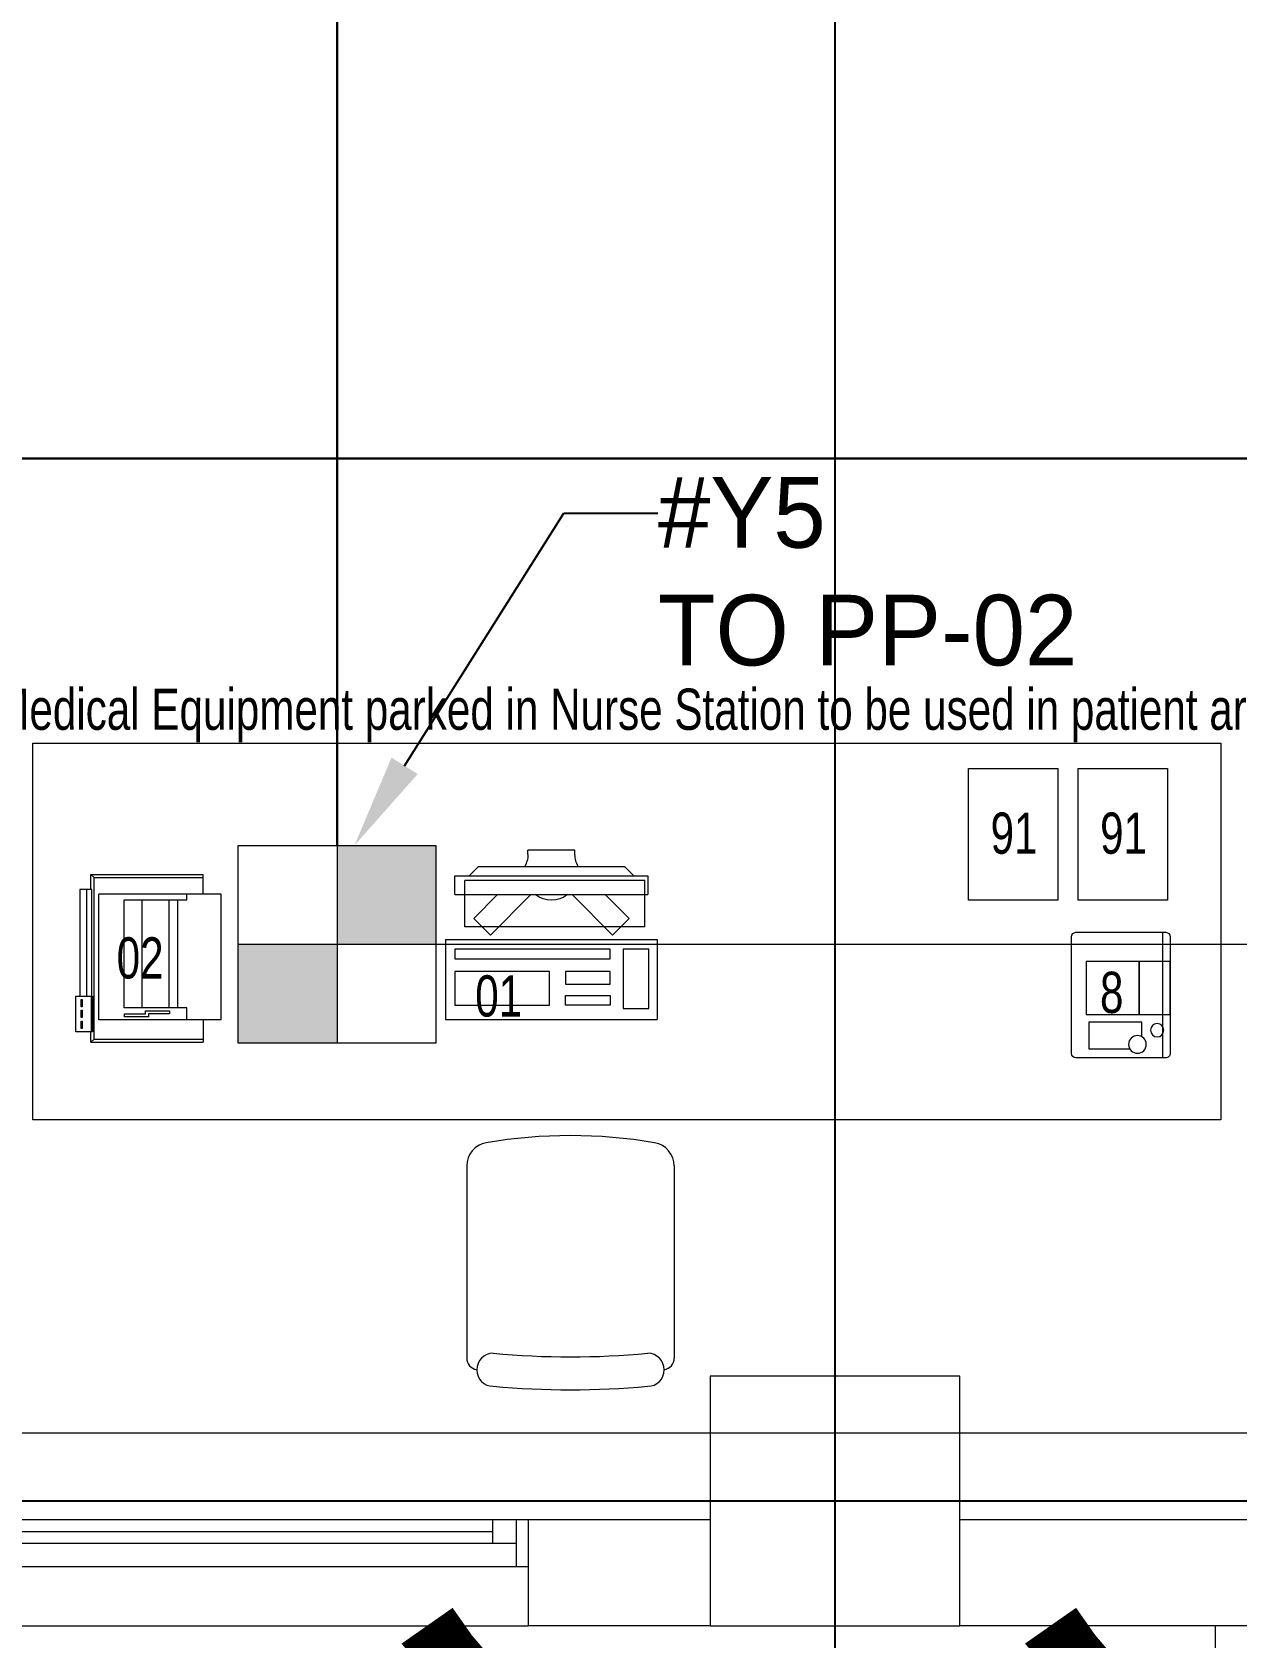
# Model space of a CAD drawing. Header units: metres. Extents: x 75097 to 220695, y -1557923 to -1361206.
# Drawn here: x 149857 to 152417, y -1411779 to -1408367 of the extents above; entities that cross this region are included whole.
import ezdxf
from ezdxf import colors
from ezdxf.entities.mleader import LeaderData, LeaderLine
from ezdxf.math import Vec2, Vec3

# ---------------------------------------------------------------- set-up
doc = ezdxf.new("R2010")
doc.units = ezdxf.units.M
doc.layers.get('0').update_dxf_attribs({"lineweight": 0})
for name, color, linetype, lineweight in [('A-100 - Copy$0$Aluminum', 8, 'Continuous', 0), ('A-100 - Copy$0$Medical Equipment and Furniture', 8, 'Continuous', 0), ('A-100 - Copy$0$Medical Equipment and Furniture1', 8, 'Continuous', 5), ('A-100 - Copy$0$Proj', 8, 'Continuous', 0), ('A-100 - Copy$0$Structure', 8, 'Continuous', 9), ('A-100 - Copy$0$Walls', 8, 'Continuous', 0), ('E-LG', 245, 'Continuous', 30)]:
    doc.layers.add(name, color=color, linetype=linetype, lineweight=lineweight)
doc.layers.add('A-100 - Copy$0$axes', color=8, linetype='Continuous')
doc.layers.add('E-POWR', color=7, linetype='Continuous', lineweight=9, true_color=0x4e7e3e)
doc.layers.add('REV 01', color=7, linetype='Continuous', lineweight=0, true_color=0xe41b4d)
doc.styles.add('A-100 - Copy$0$X3G_ENTITY_257CFD', font='swisscl.ttf', dxfattribs={"height": 200})
doc.styles.get("Standard").update_dxf_attribs({"font": 'GOTHIC.TTF'})

# ---------------------------------------------------------------- blocks, each defined once
blk = doc.blocks.new('FLOOR BOX')
at = {"layer": 'E-POWR'}
h = blk.add_hatch(color=256, dxfattribs=at)
h.dxf.hatch_style = 1
h.paths.add_polyline_path([(0, 300), (0, 0), (300, 0), (300, 300)])
h.paths.add_polyline_path([(0, -300), (0, 0), (-300, 0), (-300, -300)])
blk.add_lwpolyline([(-300, 300), (300, 300), (300, -300), (-300, -300)], close=True, dxfattribs=at)
for points in [[(0, 300), (0, -300)], [(-300, 0), (300, 0)]]:
    blk.add_lwpolyline(points, dxfattribs=at)
blk = doc.blocks.new('GI-041_dwg__U120-3902841-GI-041')
at = {"layer": 'E-POWR', "flags": 128}
blk.add_lwpolyline([(0.2354, 0.1613), (0.2354, 0.0786), (0.1145, 0.0786)], dxfattribs=at)
blk.add_lwpolyline([(-0.1145, 0), (0.1145, 0), (0.1145, 0.1572), (-0.1145, 0.1572)], close=True, dxfattribs=at)
blk = doc.blocks.new('A-100 - Copy$0$GF21021-P')
for p, q in [((-0.2207, 0.4756), (-0.2207, 0.0675)), ((0.2205, 0.4756), (0.2205, 0.0675))]:
    blk.add_line(p, q)
for centre, radius, start, end in [((-0.1707, 0.4756), 0.05, 99.6329, 180), ((-0.0001, -0.5295), 1.0695, 80.3671, 99.6329), ((0.1705, 0.4756), 0.05, 0, 80.3671), ((-0.1643, 0.0425), 0.0351, 90, 270), ((0, 1.8467), 1.7767, 264.6946, 275.3053), ((0.1641, 0.0425), 0.0351, 270, 90), ((-0.1957, 0.0675), 0.025, 180, 261.4721), ((0.1955, 0.0675), 0.025, 278.5279, 0), ((0, 1.8314), 1.8314, 264.8532, 275.147)]:
    blk.add_arc(centre, radius, start, end)
blk = doc.blocks.new('A-100 - Copy$0$ME11129-P')
at = {"layer": 'A-100 - Copy$0$Medical Equipment and Furniture1'}
for p, q in [((0.2573, 0.2096), (0.0094, 0.2096)), ((0, 0.2002), (0, 0.0094)), ((0.2667, 0.0094), (0.2667, 0.2002)), ((0, 0.016), (0.2667, 0.016)), ((0.0094, 0), (0.2573, 0))]:
    blk.add_line(p, q, dxfattribs=at)
for points in [[(0.062, 0.1784), (0.1747, 0.1784), (0.1747, 0.0657), (0.062, 0.0657)], [(0.062, 0.0657), (0.1747, 0.0657), (0.1747, 0), (0.062, 0)]]:
    blk.add_lwpolyline(points, close=True, dxfattribs=at)
blk.add_lwpolyline([(0.2218, 0.0601), (0.1911, 0.0601), (0.1911, 0.1728), (0.2475, 0.1728), (0.2475, 0.0858)], dxfattribs=at)
for centre, radius in [((0.2382, 0.0694), 0.0188), ((0.208, 0.0274), 0.0141)]:
    blk.add_circle(centre, radius, dxfattribs=at)
for centre, start, end in [((0.0094, 0.2002), 90, 180), ((0.2573, 0.2002), 0, 90), ((0.0094, 0.0094), 180, 270), ((0.2573, 0.0094), 270, 0)]:
    blk.add_arc(centre, 0.00939, start, end, dxfattribs=at)
blk = doc.blocks.new('A-100 - Copy$0$ITPPLT2C-P')
for p, q in [((0, 0), (0, -0.2262)), ((0.0252, 0), (0, 0)), ((0.0139, 0), (0.0139, -0.2262)), ((0.0252, 0), (0.0139, 0)), ((0.0229, 0.0318), (0.2618, 0.0318)), ((0.0304, 0.0256), (0.0229, 0.0318)), ((0.0229, 0), (0.0229, 0.0318)), ((0.0252, -0.2262), (0.0252, 0)), ((0.0304, -0.3182), (0.0304, 0.0256)), ((0.0304, 0.0256), (0.2618, 0.0256)), ((0.2618, -0.0096), (0.2618, 0.0318)), ((0.0401, -0.2769), (0.0401, -0.0096)), ((0.3, -0.0096), (0.0401, -0.0096)), ((0.0939, -0.2515), (0.0939, -0.0222)), ((0.0939, -0.0222), (0.2274, -0.0222)), ((0.1321, -0.2515), (0.1321, -0.0222)), ((0.1894, -0.2515), (0.1894, -0.0222)), ((0.2082, -0.2515), (0.2082, -0.0222)), ((0.2274, -0.0222), (0.2274, -0.0096)), ((0.3, -0.2769), (0.3, -0.0096)), ((-0.0091, -0.2262), (0.0267, -0.2262)), ((-0.0091, -0.3023), (-0.0091, -0.2262)), ((-0.0087, -0.2262), (0.0236, -0.2262)), ((-0.0087, -0.3023), (-0.0087, -0.2262)), ((0, -0.2262), (0.0252, -0.2262)), ((0.0023, -0.2495), (0.0023, -0.2334)), ((0.0023, -0.2334), (0.0045, -0.2334)), ((0.0045, -0.2334), (0.0045, -0.2495)), ((0.0139, -0.2262), (0.0252, -0.2262)), ((0.0236, -0.2262), (0.0236, -0.3023)), ((0.0267, -0.2262), (0.0267, -0.3023)), ((0.0045, -0.2495), (0.0023, -0.2495)), ((0.0023, -0.2721), (0.0023, -0.2562)), ((0.0023, -0.2562), (0.0045, -0.2562)), ((0.0045, -0.2721), (0.0023, -0.2721)), ((0.0045, -0.2562), (0.0045, -0.2721)), ((0.2274, -0.2515), (0.0939, -0.2515)), ((0.0947, -0.2701), (0.0947, -0.2641)), ((0.0947, -0.2641), (0.1395, -0.2641)), ((0.1457, -0.2701), (0.0947, -0.2701)), ((0.1395, -0.2575), (0.19, -0.2575)), ((0.1395, -0.2641), (0.1395, -0.2575)), ((0.19, -0.2641), (0.1457, -0.2641)), ((0.1457, -0.2641), (0.1457, -0.2701)), ((0.19, -0.2575), (0.19, -0.2641)), ((0.2274, -0.2769), (0.2274, -0.2515)), ((0.0267, -0.3023), (-0.0091, -0.3023)), ((0.0236, -0.3023), (-0.0087, -0.3023)), ((0.0023, -0.295), (0.0023, -0.2793)), ((0.0023, -0.2793), (0.0045, -0.2793)), ((0.0045, -0.295), (0.0023, -0.295)), ((0.0045, -0.2793), (0.0045, -0.295)), ((0.0229, -0.3246), (0.0229, -0.3023)), ((0.3, -0.2769), (0.0401, -0.2769)), ((0.2618, -0.2769), (0.2618, -0.3246)), ((0.0304, -0.3182), (0.0229, -0.3246)), ((0.0229, -0.3246), (0.2618, -0.3246)), ((0.0304, -0.3182), (0.2618, -0.3182))]:
    blk.add_line(p, q)
blk = doc.blocks.new('A-100 - Copy$0$ITCWLS1-P')
for p, q in [((-0.17, 0.45), (-0.17, 0)), ((-0.17, 0.45), (0, 0.45)), ((0, 0.45), (0, 0)), ((-0.2651, 0.43, 0), (-0.3051, 0.43, 0)), ((-0.3051, 0.43, 0), (-0.3051, 0.02, 0)), ((-0.197, 0.4094), (-0.295, 0.4094)), ((-0.295, 0.0264), (-0.295, 0.4094)), ((-0.2651, 0.43, 0), (-0.2651, 0.02, 0)), ((-0.197, 0.0264), (-0.197, 0.4094)), ((-0.1496, 0.4305), (-0.1291, 0.4305)), ((-0.1291, 0.4305), (-0.1291, 0.4089)), ((-0.3251, 0.38, 0), (-0.3051, 0.4, 0)), ((-0.3251, 0.38, 0), (-0.3251, 0.07, 0)), ((-0.3503, 0.275), (-0.3596, 0.275)), ((-0.3596, 0.175), (-0.3596, 0.275)), ((-0.3503, 0.175), (-0.3596, 0.175)), ((-0.3251, 0.07, 0), (-0.3051, 0.05, 0)), ((-0.3051, 0.02, 0), (-0.2651, 0.02, 0)), ((-0.197, 0.0264), (-0.295, 0.0264)), ((-0.17, 0), (0, 0))]:
    blk.add_line(p, q)
at = {"extrusion": (2.48281e-10, 3.18408e-10, -1)}
for p, q in [((-0.2651, 0.3395), (-0.2144, 0.3902)), ((-0.1791, 0.3548), (-0.2144, 0.3902)), ((-0.2651, 0.2688), (-0.1791, 0.3548))]:
    blk.add_line(p, q, dxfattribs=at)
at = {"extrusion": (2.48281e-10, -3.18408e-10, -1)}
for p, q in [((-0.2651, 0.1812), (-0.1791, 0.0952)), ((-0.2651, 0.1105), (-0.2144, 0.0598)), ((-0.1791, 0.0952), (-0.2144, 0.0598))]:
    blk.add_line(p, q, dxfattribs=at)
for points in [[(-0.1291, 0.4089), (-0.1291, 0.1), (-0.1496, 0.1), (-0.1496, 0.4305)], [(-0.1496, 0.1), (-0.1496, 0.1), (-0.1496, 0.1), (-0.1496, 0.1), (-0.1496, 0.1), (-0.1496, 0.1), (-0.1496, 0.1), (-0.1496, 0.1), (-0.1496, 0.1)], [(-0.1496, 0.1), (-0.1496, 0.1), (-0.1496, 0.1), (-0.1496, 0.1), (-0.1496, 0.1), (-0.1496, 0.1), (-0.1496, 0.1), (-0.1496, 0.1), (-0.1496, 0.1), (-0.1496, 0.1), (-0.1496, 0.1), (-0.1496, 0.1), (-0.1496, 0.1), (-0.1496, 0.1), (-0.1496, 0.1), (-0.1496, 0.1), (-0.1496, 0.1), (-0.1496, 0.1)], [(-0.1496, 0.1), (-0.1496, 0.1), (-0.1496, 0.1), (-0.1496, 0.1), (-0.1496, 0.1), (-0.1496, 0.1), (-0.1496, 0.1), (-0.1496, 0.1), (-0.1496, 0.1), (-0.1496, 0.1)], [(-0.1496, 0.1), (-0.1496, 0.1), (-0.1496, 0.1), (-0.1496, 0.1), (-0.1496, 0.1), (-0.1496, 0.1), (-0.1496, 0.1)], [(-0.1496, 0.1), (-0.1496, 0.1), (-0.1496, 0.1), (-0.1496, 0.1), (-0.1496, 0.1), (-0.1496, 0.1), (-0.1496, 0.1), (-0.1496, 0.1), (-0.1496, 0.1), (-0.1496, 0.1)], [(-0.1496, 0.1), (-0.1496, 0.1), (-0.1496, 0.1), (-0.1496, 0.1), (-0.1496, 0.1), (-0.1496, 0.1), (-0.1496, 0.1), (-0.1496, 0.1), (-0.1496, 0.1), (-0.1496, 0.1), (-0.1496, 0.1), (-0.1496, 0.1), (-0.1496, 0.1), (-0.1496, 0.1), (-0.1496, 0.1)], [(-0.1496, 0.1), (-0.1496, 0.1), (-0.1496, 0.1), (-0.1496, 0.1), (-0.1496, 0.1), (-0.1496, 0.1), (-0.1496, 0.1), (-0.1496, 0.1), (-0.1496, 0.1), (-0.1496, 0.1)], [(-0.1496, 0.1), (-0.1496, 0.1), (-0.1496, 0.1), (-0.1496, 0.1), (-0.1496, 0.1), (-0.1496, 0.1), (-0.1496, 0.1), (-0.1496, 0.1), (-0.1496, 0.1), (-0.1496, 0.1)], [(-0.1496, 0.1), (-0.1496, 0.1), (-0.1496, 0.1), (-0.1496, 0.1), (-0.1496, 0.1), (-0.1496, 0.1), (-0.1496, 0.1), (-0.1496, 0.1), (-0.1496, 0.1), (-0.1496, 0.1), (-0.1496, 0.1), (-0.1496, 0.1), (-0.1496, 0.1), (-0.1496, 0.1), (-0.1496, 0.1), (-0.1496, 0.1), (-0.1496, 0.1), (-0.1496, 0.1), (-0.1496, 0.1), (-0.1496, 0.1), (-0.1496, 0.1), (-0.1496, 0.1), (-0.1496, 0.1), (-0.1496, 0.1), (-0.1496, 0.1), (-0.1496, 0.1), (-0.1496, 0.1), (-0.1496, 0.1), (-0.1496, 0.1), (-0.1496, 0.1), (-0.1496, 0.1), (-0.1496, 0.1), (-0.1496, 0.1), (-0.1496, 0.1), (-0.1496, 0.1), (-0.1496, 0.1), (-0.1496, 0.1), (-0.1496, 0.1), (-0.1496, 0.1), (-0.1496, 0.1), (-0.1496, 0.1), (-0.1496, 0.1), (-0.1496, 0.1), (-0.1496, 0.1), (-0.1496, 0.1), (-0.1496, 0.1), (-0.1496, 0.1), (-0.1496, 0.1), (-0.1496, 0.1), (-0.1496, 0.1), (-0.1496, 0.1), (-0.1496, 0.1), (-0.1496, 0.1), (-0.1496, 0.1)], [(-0.1496, 0.1), (-0.1496, 0.1), (-0.1496, 0.1), (-0.1496, 0.1), (-0.1496, 0.1), (-0.1496, 0.1), (-0.1496, 0.1), (-0.1496, 0.1), (-0.1496, 0.1), (-0.1496, 0.1), (-0.1496, 0.1), (-0.1496, 0.1), (-0.1496, 0.1), (-0.1496, 0.1), (-0.1496, 0.1), (-0.1496, 0.1), (-0.1496, 0.1), (-0.1496, 0.1), (-0.1496, 0.1), (-0.1496, 0.1), (-0.1496, 0.1), (-0.1496, 0.1), (-0.1496, 0.1), (-0.1496, 0.1), (-0.1496, 0.1), (-0.1496, 0.1), (-0.1496, 0.1), (-0.1496, 0.1), (-0.1496, 0.1), (-0.1496, 0.1), (-0.1496, 0.1), (-0.1496, 0.1), (-0.1496, 0.1), (-0.1496, 0.1), (-0.1496, 0.1), (-0.1496, 0.1), (-0.1496, 0.1), (-0.1496, 0.1), (-0.1496, 0.1), (-0.1496, 0.1), (-0.1496, 0.1), (-0.1496, 0.1), (-0.1496, 0.1), (-0.1496, 0.1), (-0.1496, 0.1), (-0.1496, 0.1), (-0.1496, 0.1), (-0.1496, 0.1), (-0.1496, 0.1), (-0.1496, 0.1), (-0.1496, 0.1), (-0.1496, 0.1), (-0.1496, 0.1), (-0.1496, 0.1), (-0.1496, 0.1), (-0.1496, 0.1), (-0.1496, 0.1), (-0.1496, 0.1), (-0.1496, 0.1), (-0.1496, 0.1), (-0.1496, 0.1), (-0.1496, 0.1), (-0.1496, 0.1), (-0.1496, 0.1), (-0.1496, 0.1), (-0.1496, 0.1), (-0.1496, 0.1), (-0.1496, 0.1), (-0.1496, 0.1), (-0.1496, 0.1), (-0.1496, 0.1), (-0.1496, 0.1), (-0.1496, 0.1), (-0.1496, 0.1), (-0.1496, 0.1), (-0.1496, 0.1), (-0.1496, 0.1), (-0.1496, 0.1), (-0.1496, 0.1), (-0.1496, 0.1), (-0.1496, 0.1), (-0.1496, 0.1), (-0.1496, 0.1), (-0.1496, 0.1), (-0.1496, 0.1), (-0.1496, 0.1), (-0.1496, 0.1), (-0.1496, 0.1), (-0.1496, 0.1)], [(-0.1496, 0.1), (-0.1496, 0.1), (-0.1496, 0.1), (-0.1496, 0.1), (-0.1496, 0.1), (-0.1496, 0.1), (-0.1496, 0.1), (-0.1496, 0.1), (-0.1496, 0.1), (-0.1496, 0.1), (-0.1496, 0.1), (-0.1496, 0.1)], [(-0.1496, 0.1), (-0.1496, 0.1), (-0.1496, 0.1), (-0.1496, 0.1), (-0.1496, 0.1), (-0.1496, 0.1), (-0.1496, 0.1)], [(-0.1496, 0.1), (-0.1496, 0.1), (-0.1496, 0.1), (-0.1496, 0.1), (-0.1496, 0.1), (-0.1496, 0.1), (-0.1496, 0.1), (-0.1496, 0.1), (-0.1496, 0.1), (-0.1496, 0.1), (-0.1496, 0.1), (-0.1496, 0.1), (-0.1496, 0.1), (-0.1496, 0.1), (-0.1496, 0.1), (-0.1496, 0.1), (-0.1496, 0.1)], [(-0.1496, 0.1), (-0.1496, 0.1), (-0.1496, 0.1), (-0.1496, 0.1), (-0.1496, 0.1), (-0.1496, 0.1), (-0.1496, 0.1), (-0.1496, 0.1), (-0.1496, 0.1), (-0.1496, 0.1), (-0.1496, 0.1), (-0.1496, 0.1), (-0.1496, 0.1), (-0.1496, 0.1), (-0.1496, 0.1), (-0.1496, 0.1), (-0.1496, 0.1), (-0.1496, 0.1), (-0.1496, 0.1), (-0.1496, 0.1), (-0.1496, 0.1), (-0.1496, 0.1), (-0.1496, 0.1), (-0.1496, 0.1), (-0.1496, 0.1), (-0.1496, 0.1), (-0.1496, 0.1), (-0.1496, 0.1), (-0.1496, 0.1), (-0.1496, 0.1), (-0.1496, 0.1), (-0.1496, 0.1), (-0.1496, 0.1), (-0.1496, 0.1), (-0.1496, 0.1), (-0.1496, 0.1), (-0.1496, 0.1), (-0.1496, 0.1), (-0.1496, 0.1), (-0.1496, 0.1), (-0.1496, 0.1), (-0.1496, 0.1), (-0.1496, 0.1), (-0.1496, 0.1), (-0.1496, 0.1), (-0.1496, 0.1), (-0.1496, 0.1), (-0.1496, 0.1), (-0.1496, 0.1), (-0.1496, 0.1), (-0.1496, 0.1), (-0.1496, 0.1), (-0.1496, 0.1), (-0.1496, 0.1), (-0.1496, 0.1), (-0.1496, 0.1), (-0.1496, 0.1), (-0.1496, 0.1), (-0.1496, 0.1), (-0.1496, 0.1), (-0.1496, 0.1), (-0.1496, 0.1), (-0.1496, 0.1), (-0.1496, 0.1), (-0.1496, 0.1), (-0.1496, 0.1), (-0.1496, 0.1), (-0.1496, 0.1), (-0.1496, 0.1), (-0.1496, 0.1), (-0.1496, 0.1), (-0.1496, 0.1), (-0.1496, 0.1), (-0.1496, 0.1), (-0.1496, 0.1), (-0.1496, 0.1), (-0.1496, 0.1), (-0.1496, 0.1), (-0.1496, 0.1), (-0.1496, 0.1), (-0.1496, 0.1), (-0.1496, 0.1), (-0.1496, 0.1), (-0.1496, 0.1), (-0.1496, 0.1), (-0.1496, 0.1), (-0.1496, 0.1), (-0.1496, 0.1), (-0.1496, 0.1), (-0.1496, 0.1), (-0.1496, 0.1), (-0.1496, 0.1), (-0.1496, 0.1), (-0.1496, 0.1), (-0.1496, 0.1), (-0.1496, 0.1), (-0.1496, 0.1), (-0.1496, 0.1), (-0.1496, 0.1), (-0.1496, 0.1), (-0.1496, 0.1), (-0.1496, 0.1), (-0.1496, 0.1), (-0.1496, 0.1), (-0.1496, 0.1), (-0.1496, 0.1), (-0.1496, 0.1), (-0.1496, 0.1), (-0.1496, 0.1), (-0.1496, 0.1), (-0.1496, 0.1)], [(-0.1496, 0.1), (-0.1496, 0.1), (-0.1496, 0.1), (-0.1496, 0.1), (-0.1496, 0.1), (-0.1496, 0.1), (-0.1496, 0.1), (-0.1496, 0.1)]]:
    blk.add_lwpolyline(points)
for points in [[(-0.1019, 0.4305), (-0.0304, 0.4305), (-0.0304, 0.2294), (-0.1019, 0.2294)], [(-0.1019, 0.1954), (-0.0747, 0.1954), (-0.0747, 0.1), (-0.1019, 0.1)], [(-0.0304, 0.1954), (-0.0508, 0.1954), (-0.0508, 0.1), (-0.0304, 0.1)], [(-0.1496, 0.1), (-0.1496, 0.1), (-0.1496, 0.1), (-0.1496, 0.1), (-0.1496, 0.1), (-0.1496, 0.1), (-0.1496, 0.1), (-0.1496, 0.1), (-0.1496, 0.1), (-0.1496, 0.1), (-0.1496, 0.1), (-0.1496, 0.1), (-0.1496, 0.1), (-0.1496, 0.1), (-0.1496, 0.1), (-0.1496, 0.1), (-0.1496, 0.1), (-0.1496, 0.1), (-0.1496, 0.1), (-0.1496, 0.1), (-0.1496, 0.1), (-0.1496, 0.1), (-0.1496, 0.1), (-0.1496, 0.1), (-0.1496, 0.1), (-0.1496, 0.1), (-0.1496, 0.1), (-0.1496, 0.1), (-0.1496, 0.1), (-0.1496, 0.1), (-0.1496, 0.1), (-0.1496, 0.1), (-0.1496, 0.1), (-0.1496, 0.1), (-0.1496, 0.1), (-0.1496, 0.1), (-0.1496, 0.1), (-0.1496, 0.1), (-0.1496, 0.1), (-0.1496, 0.1), (-0.1496, 0.1), (-0.1496, 0.1), (-0.1496, 0.1), (-0.1496, 0.1), (-0.1496, 0.1), (-0.1496, 0.1), (-0.1496, 0.1), (-0.1496, 0.1), (-0.1496, 0.1), (-0.1496, 0.1), (-0.1496, 0.1), (-0.1496, 0.1), (-0.1496, 0.1), (-0.1496, 0.1), (-0.1496, 0.1), (-0.1496, 0.1), (-0.1496, 0.1), (-0.1496, 0.1), (-0.1496, 0.1), (-0.1496, 0.1), (-0.1496, 0.1), (-0.1496, 0.1), (-0.1496, 0.1), (-0.1496, 0.1), (-0.1496, 0.1), (-0.1496, 0.1), (-0.1496, 0.1), (-0.1496, 0.1), (-0.1496, 0.1), (-0.1496, 0.1), (-0.1496, 0.1), (-0.1496, 0.1), (-0.1496, 0.1), (-0.1496, 0.1), (-0.1496, 0.1), (-0.1496, 0.1), (-0.1496, 0.1), (-0.1496, 0.1), (-0.1496, 0.1), (-0.1496, 0.1), (-0.1496, 0.1), (-0.1496, 0.1), (-0.1496, 0.1), (-0.1496, 0.1), (-0.1496, 0.1), (-0.1496, 0.1), (-0.1496, 0.1), (-0.1496, 0.1), (-0.1496, 0.1), (-0.1496, 0.1), (-0.1496, 0.1), (-0.1496, 0.1), (-0.1496, 0.1), (-0.1496, 0.1), (-0.1496, 0.1), (-0.1496, 0.1), (-0.1496, 0.1), (-0.1496, 0.1), (-0.1496, 0.1), (-0.1496, 0.1), (-0.1496, 0.1), (-0.1496, 0.1), (-0.1496, 0.1), (-0.1496, 0.1), (-0.1496, 0.1), (-0.1496, 0.1), (-0.1496, 0.1), (-0.1496, 0.1), (-0.1496, 0.1), (-0.1496, 0.1), (-0.1496, 0.1), (-0.1496, 0.1), (-0.1496, 0.1), (-0.1496, 0.1), (-0.1496, 0.1), (-0.1496, 0.1), (-0.1496, 0.1), (-0.1496, 0.1), (-0.1496, 0.1), (-0.1496, 0.1), (-0.1496, 0.1), (-0.1496, 0.1), (-0.1496, 0.1), (-0.1496, 0.1), (-0.1496, 0.1), (-0.1496, 0.1), (-0.1496, 0.1), (-0.1496, 0.1), (-0.1496, 0.1), (-0.1496, 0.1), (-0.1496, 0.1), (-0.1496, 0.1), (-0.1496, 0.1), (-0.1496, 0.1), (-0.1496, 0.1), (-0.1496, 0.1), (-0.1496, 0.1), (-0.1496, 0.1), (-0.1496, 0.1), (-0.1496, 0.1), (-0.1496, 0.1), (-0.1496, 0.1), (-0.1496, 0.1), (-0.1496, 0.1), (-0.1496, 0.1), (-0.1496, 0.1), (-0.1496, 0.1), (-0.1496, 0.1), (-0.1496, 0.1), (-0.1496, 0.1), (-0.1496, 0.1), (-0.1496, 0.1), (-0.1496, 0.1), (-0.1496, 0.1), (-0.1496, 0.1), (-0.1496, 0.1), (-0.1496, 0.1), (-0.1496, 0.1), (-0.1496, 0.1), (-0.1496, 0.1), (-0.1496, 0.1), (-0.1496, 0.1), (-0.1496, 0.1), (-0.1496, 0.1), (-0.1496, 0.1), (-0.1496, 0.1), (-0.1496, 0.1), (-0.1496, 0.1), (-0.1496, 0.1), (-0.1496, 0.1), (-0.1496, 0.1), (-0.1496, 0.1), (-0.1496, 0.1), (-0.1496, 0.1), (-0.1496, 0.1), (-0.1496, 0.1), (-0.1496, 0.1), (-0.1496, 0.1), (-0.1496, 0.1), (-0.1496, 0.1), (-0.1496, 0.1), (-0.1496, 0.1), (-0.1496, 0.1), (-0.1496, 0.1), (-0.1496, 0.1), (-0.1496, 0.1), (-0.1496, 0.1), (-0.1496, 0.1), (-0.1496, 0.1), (-0.1496, 0.1), (-0.1496, 0.1), (-0.1496, 0.1), (-0.1496, 0.1), (-0.1496, 0.1), (-0.1496, 0.1), (-0.1496, 0.1), (-0.1496, 0.1), (-0.1496, 0.1), (-0.1496, 0.1), (-0.1496, 0.1), (-0.1496, 0.1), (-0.1496, 0.1), (-0.1496, 0.1), (-0.1496, 0.1), (-0.1496, 0.1), (-0.1496, 0.1), (-0.1496, 0.1), (-0.1496, 0.1), (-0.1496, 0.1), (-0.1496, 0.1), (-0.1496, 0.1), (-0.1496, 0.1), (-0.1496, 0.1), (-0.1496, 0.1), (-0.1496, 0.1), (-0.1496, 0.1), (-0.1496, 0.1), (-0.1496, 0.1), (-0.1496, 0.1), (-0.1496, 0.1), (-0.1496, 0.1), (-0.1496, 0.1), (-0.1496, 0.1), (-0.1496, 0.1), (-0.1496, 0.1), (-0.1496, 0.1), (-0.1496, 0.1), (-0.1496, 0.1), (-0.1496, 0.1), (-0.1496, 0.1), (-0.1496, 0.1), (-0.1496, 0.1), (-0.1496, 0.1), (-0.1496, 0.1), (-0.1496, 0.1), (-0.1496, 0.1), (-0.1496, 0.1), (-0.1496, 0.1), (-0.1496, 0.1), (-0.1496, 0.1), (-0.1496, 0.1), (-0.1496, 0.1), (-0.1496, 0.1), (-0.1496, 0.1), (-0.1496, 0.1), (-0.1496, 0.1), (-0.1496, 0.1), (-0.1496, 0.1), (-0.1496, 0.1), (-0.1496, 0.1), (-0.1496, 0.1), (-0.1496, 0.1), (-0.1496, 0.1), (-0.1496, 0.1), (-0.1496, 0.1), (-0.1496, 0.1), (-0.1496, 0.1), (-0.1496, 0.1), (-0.1496, 0.1), (-0.1496, 0.1), (-0.1496, 0.1), (-0.1496, 0.1), (-0.1496, 0.1), (-0.1496, 0.1), (-0.1496, 0.1), (-0.1496, 0.1), (-0.1496, 0.1), (-0.1496, 0.1), (-0.1496, 0.1), (-0.1496, 0.1), (-0.1496, 0.1), (-0.1496, 0.1), (-0.1496, 0.1), (-0.1496, 0.1), (-0.1496, 0.1), (-0.1496, 0.1), (-0.1496, 0.1)], [(-0.1496, 0.1), (-0.1496, 0.1), (-0.1496, 0.1), (-0.1496, 0.1), (-0.1496, 0.1), (-0.1496, 0.1), (-0.1496, 0.1), (-0.1496, 0.1), (-0.1496, 0.1), (-0.1496, 0.1), (-0.1496, 0.1), (-0.1496, 0.1), (-0.1496, 0.1), (-0.1496, 0.1), (-0.1496, 0.1), (-0.1496, 0.1), (-0.1496, 0.1), (-0.1496, 0.1), (-0.1496, 0.1), (-0.1496, 0.1), (-0.1496, 0.1), (-0.1496, 0.1), (-0.1496, 0.1), (-0.1496, 0.1), (-0.1496, 0.1), (-0.1496, 0.1), (-0.1496, 0.1), (-0.1496, 0.1), (-0.1496, 0.1), (-0.1496, 0.1), (-0.1496, 0.1), (-0.1496, 0.1), (-0.1496, 0.1), (-0.1496, 0.1), (-0.1496, 0.1), (-0.1496, 0.1), (-0.1496, 0.1), (-0.1496, 0.1), (-0.1496, 0.1), (-0.1496, 0.1), (-0.1496, 0.1), (-0.1496, 0.1), (-0.1496, 0.1), (-0.1496, 0.1), (-0.1496, 0.1), (-0.1496, 0.1), (-0.1496, 0.1), (-0.1496, 0.1), (-0.1496, 0.1), (-0.1496, 0.1), (-0.1496, 0.1), (-0.1496, 0.1), (-0.1496, 0.1), (-0.1496, 0.1), (-0.1496, 0.1), (-0.1496, 0.1), (-0.1496, 0.1), (-0.1496, 0.1), (-0.1496, 0.1), (-0.1496, 0.1), (-0.1496, 0.1), (-0.1496, 0.1), (-0.1496, 0.1), (-0.1496, 0.1), (-0.1496, 0.1), (-0.1496, 0.1), (-0.1496, 0.1), (-0.1496, 0.1), (-0.1496, 0.1), (-0.1496, 0.1), (-0.1496, 0.1), (-0.1496, 0.1), (-0.1496, 0.1), (-0.1496, 0.1), (-0.1496, 0.1), (-0.1496, 0.1), (-0.1496, 0.1), (-0.1496, 0.1), (-0.1496, 0.1), (-0.1496, 0.1), (-0.1496, 0.1), (-0.1496, 0.1), (-0.1496, 0.1), (-0.1496, 0.1), (-0.1496, 0.1), (-0.1496, 0.1), (-0.1496, 0.1), (-0.1496, 0.1), (-0.1496, 0.1), (-0.1496, 0.1), (-0.1496, 0.1), (-0.1496, 0.1), (-0.1496, 0.1), (-0.1496, 0.1), (-0.1496, 0.1), (-0.1496, 0.1), (-0.1496, 0.1), (-0.1496, 0.1), (-0.1496, 0.1), (-0.1496, 0.1), (-0.1496, 0.1), (-0.1496, 0.1), (-0.1496, 0.1), (-0.1496, 0.1), (-0.1496, 0.1), (-0.1496, 0.1), (-0.1496, 0.1), (-0.1496, 0.1), (-0.1496, 0.1), (-0.1496, 0.1), (-0.1496, 0.1), (-0.1496, 0.1), (-0.1496, 0.1), (-0.1496, 0.1), (-0.1496, 0.1), (-0.1496, 0.1), (-0.1496, 0.1), (-0.1496, 0.1), (-0.1496, 0.1), (-0.1496, 0.1), (-0.1496, 0.1), (-0.1496, 0.1), (-0.1496, 0.1), (-0.1496, 0.1), (-0.1496, 0.1), (-0.1496, 0.1), (-0.1496, 0.1), (-0.1496, 0.1), (-0.1496, 0.1), (-0.1496, 0.1), (-0.1496, 0.1), (-0.1496, 0.1), (-0.1496, 0.1), (-0.1496, 0.1), (-0.1496, 0.1), (-0.1496, 0.1), (-0.1496, 0.1), (-0.1496, 0.1), (-0.1496, 0.1), (-0.1496, 0.1), (-0.1496, 0.1), (-0.1496, 0.1), (-0.1496, 0.1), (-0.1496, 0.1), (-0.1496, 0.1), (-0.1496, 0.1), (-0.1496, 0.1), (-0.1496, 0.1), (-0.1496, 0.1), (-0.1496, 0.1), (-0.1496, 0.1), (-0.1496, 0.1), (-0.1496, 0.1), (-0.1496, 0.1), (-0.1496, 0.1), (-0.1496, 0.1), (-0.1496, 0.1), (-0.1496, 0.1), (-0.1496, 0.1), (-0.1496, 0.1), (-0.1496, 0.1), (-0.1496, 0.1), (-0.1496, 0.1), (-0.1496, 0.1), (-0.1496, 0.1), (-0.1496, 0.1), (-0.1496, 0.1), (-0.1496, 0.1), (-0.1496, 0.1), (-0.1496, 0.1), (-0.1496, 0.1), (-0.1496, 0.1), (-0.1496, 0.1), (-0.1496, 0.1), (-0.1496, 0.1), (-0.1496, 0.1), (-0.1496, 0.1), (-0.1496, 0.1), (-0.1496, 0.1), (-0.1496, 0.1), (-0.1496, 0.1), (-0.1496, 0.1), (-0.1496, 0.1), (-0.1496, 0.1), (-0.1496, 0.1), (-0.1496, 0.1), (-0.1496, 0.1), (-0.1496, 0.1), (-0.1496, 0.1), (-0.1496, 0.1), (-0.1496, 0.1), (-0.1496, 0.1), (-0.1496, 0.1), (-0.1496, 0.1), (-0.1496, 0.1), (-0.1496, 0.1), (-0.1496, 0.1), (-0.1496, 0.1), (-0.1496, 0.1), (-0.1496, 0.1), (-0.1496, 0.1), (-0.1496, 0.1), (-0.1496, 0.1), (-0.1496, 0.1), (-0.1496, 0.1), (-0.1496, 0.1), (-0.1496, 0.1), (-0.1496, 0.1), (-0.1496, 0.1), (-0.1496, 0.1), (-0.1496, 0.1), (-0.1496, 0.1), (-0.1496, 0.1), (-0.1496, 0.1)], [(-0.1496, 0.1), (-0.1496, 0.1), (-0.1496, 0.1), (-0.1496, 0.1), (-0.1496, 0.1), (-0.1496, 0.1), (-0.1496, 0.1), (-0.1496, 0.1), (-0.1496, 0.1), (-0.1496, 0.1), (-0.1496, 0.1), (-0.1496, 0.1), (-0.1496, 0.1), (-0.1496, 0.1), (-0.1496, 0.1), (-0.1496, 0.1), (-0.1496, 0.1), (-0.1496, 0.1), (-0.1496, 0.1), (-0.1496, 0.1), (-0.1496, 0.1), (-0.1496, 0.1), (-0.1496, 0.1), (-0.1496, 0.1), (-0.1496, 0.1), (-0.1496, 0.1), (-0.1496, 0.1), (-0.1496, 0.1), (-0.1496, 0.1), (-0.1496, 0.1), (-0.1496, 0.1), (-0.1496, 0.1), (-0.1496, 0.1), (-0.1496, 0.1), (-0.1496, 0.1), (-0.1496, 0.1), (-0.1496, 0.1), (-0.1496, 0.1), (-0.1496, 0.1), (-0.1496, 0.1), (-0.1496, 0.1), (-0.1496, 0.1), (-0.1496, 0.1), (-0.1496, 0.1), (-0.1496, 0.1), (-0.1496, 0.1), (-0.1496, 0.1), (-0.1496, 0.1), (-0.1496, 0.1), (-0.1496, 0.1), (-0.1496, 0.1), (-0.1496, 0.1), (-0.1496, 0.1), (-0.1496, 0.1), (-0.1496, 0.1), (-0.1496, 0.1), (-0.1496, 0.1), (-0.1496, 0.1), (-0.1496, 0.1), (-0.1496, 0.1), (-0.1496, 0.1), (-0.1496, 0.1), (-0.1496, 0.1), (-0.1496, 0.1), (-0.1496, 0.1), (-0.1496, 0.1), (-0.1496, 0.1), (-0.1496, 0.1), (-0.1496, 0.1), (-0.1496, 0.1), (-0.1496, 0.1), (-0.1496, 0.1), (-0.1496, 0.1), (-0.1496, 0.1), (-0.1496, 0.1), (-0.1496, 0.1), (-0.1496, 0.1), (-0.1496, 0.1), (-0.1496, 0.1), (-0.1496, 0.1), (-0.1496, 0.1), (-0.1496, 0.1), (-0.1496, 0.1), (-0.1496, 0.1), (-0.1496, 0.1), (-0.1496, 0.1), (-0.1496, 0.1), (-0.1496, 0.1), (-0.1496, 0.1), (-0.1496, 0.1), (-0.1496, 0.1), (-0.1496, 0.1), (-0.1496, 0.1), (-0.1496, 0.1), (-0.1496, 0.1), (-0.1496, 0.1), (-0.1496, 0.1), (-0.1496, 0.1), (-0.1496, 0.1), (-0.1496, 0.1), (-0.1496, 0.1), (-0.1496, 0.1), (-0.1496, 0.1), (-0.1496, 0.1), (-0.1496, 0.1), (-0.1496, 0.1), (-0.1496, 0.1), (-0.1496, 0.1), (-0.1496, 0.1), (-0.1496, 0.1), (-0.1496, 0.1), (-0.1496, 0.1), (-0.1496, 0.1), (-0.1496, 0.1), (-0.1496, 0.1), (-0.1496, 0.1), (-0.1496, 0.1), (-0.1496, 0.1), (-0.1496, 0.1), (-0.1496, 0.1), (-0.1496, 0.1), (-0.1496, 0.1), (-0.1496, 0.1), (-0.1496, 0.1), (-0.1496, 0.1), (-0.1496, 0.1), (-0.1496, 0.1), (-0.1496, 0.1), (-0.1496, 0.1), (-0.1496, 0.1), (-0.1496, 0.1), (-0.1496, 0.1), (-0.1496, 0.1), (-0.1496, 0.1), (-0.1496, 0.1), (-0.1496, 0.1), (-0.1496, 0.1), (-0.1496, 0.1), (-0.1496, 0.1), (-0.1496, 0.1), (-0.1496, 0.1), (-0.1496, 0.1), (-0.1496, 0.1), (-0.1496, 0.1), (-0.1496, 0.1), (-0.1496, 0.1), (-0.1496, 0.1), (-0.1496, 0.1), (-0.1496, 0.1), (-0.1496, 0.1), (-0.1496, 0.1), (-0.1496, 0.1), (-0.1496, 0.1), (-0.1496, 0.1), (-0.1496, 0.1), (-0.1496, 0.1), (-0.1496, 0.1), (-0.1496, 0.1), (-0.1496, 0.1), (-0.1496, 0.1), (-0.1496, 0.1), (-0.1496, 0.1), (-0.1496, 0.1), (-0.1496, 0.1), (-0.1496, 0.1), (-0.1496, 0.1), (-0.1496, 0.1), (-0.1496, 0.1), (-0.1496, 0.1), (-0.1496, 0.1), (-0.1496, 0.1), (-0.1496, 0.1), (-0.1496, 0.1), (-0.1496, 0.1), (-0.1496, 0.1), (-0.1496, 0.1), (-0.1496, 0.1), (-0.1496, 0.1), (-0.1496, 0.1), (-0.1496, 0.1), (-0.1496, 0.1), (-0.1496, 0.1), (-0.1496, 0.1), (-0.1496, 0.1), (-0.1496, 0.1), (-0.1496, 0.1), (-0.1496, 0.1), (-0.1496, 0.1), (-0.1496, 0.1), (-0.1496, 0.1), (-0.1496, 0.1), (-0.1496, 0.1), (-0.1496, 0.1), (-0.1496, 0.1), (-0.1496, 0.1), (-0.1496, 0.1), (-0.1496, 0.1), (-0.1496, 0.1), (-0.1496, 0.1), (-0.1496, 0.1), (-0.1496, 0.1), (-0.1496, 0.1), (-0.1496, 0.1), (-0.1496, 0.1), (-0.1496, 0.1), (-0.1496, 0.1), (-0.1496, 0.1), (-0.1496, 0.1), (-0.1496, 0.1), (-0.1496, 0.1), (-0.1496, 0.1), (-0.1496, 0.1), (-0.1496, 0.1), (-0.1496, 0.1), (-0.1496, 0.1), (-0.1496, 0.1), (-0.1496, 0.1), (-0.1496, 0.1), (-0.1496, 0.1)], [(-0.1496, 0.0727), (-0.0236, 0.0727), (-0.0236, 0.0182), (-0.1496, 0.0182)]]:
    blk.add_lwpolyline(points, close=True)
for centre, radius, start, end in [((-0.3503, 0.325), 0.05, 270, 300.3093), ((-0.3089, 0.225), 0.0556, 321.9431, 38.0569), ((-0.3503, 0.125), 0.05, 59.6907, 90)]:
    blk.add_arc(centre, radius, start, end)
blk = doc.blocks.new('A-100 - Copy')
at = {"layer": 'A-100 - Copy$0$Aluminum'}
for p, q in [((150911.2, -1411527.7, 0), (149411.2, -1411527.7, 0)), ((149486.2, -1411552.7, 0), (150836.2, -1411552.7, 0)), ((150836.2, -1411577.7, 0), (150836.2, -1411527.7, 0)), ((150886.2, -1411627.7, 0), (150886.2, -1411527.7, 0)), ((150886.2, -1411577.7, 0), (149436.2, -1411577.7, 0)), ((150911.2, -1411627.7, 0), (149411.2, -1411627.7, 0))]:
    blk.add_line(p, q, dxfattribs=at)
at = {"layer": 'A-100 - Copy$0$axes'}
for p, q in [((151563.3, -1477297.4, 0), (151563.3, -1391762.7, 0)), ((178940.3, -1411488.2, 2.4), (95846.6, -1411488.2, 2.4))]:
    blk.add_line(p, q, dxfattribs=at)
at = {"layer": 'A-100 - Copy$0$Medical Equipment and Furniture', "elevation": 0}
blk.add_lwpolyline([(149858.8, -1409877.7), (152383.1, -1409877.7), (152383.1, -1410677.7), (149858.8, -1410677.7)], close=True, dxfattribs=at)
for points in [[(151847, -1410211.4), (151847, -1409931.4), (152037, -1409931.4), (152037, -1410211.4), (151847, -1410211.4)], [(152079.7, -1410211.4), (152079.7, -1409931.4), (152269.7, -1409931.4), (152269.7, -1410211.4), (152079.7, -1410211.4)]]:
    blk.add_lwpolyline(points, dxfattribs=at)
at = {"layer": 'A-100 - Copy$0$Proj'}
blk.add_line((149411.2, -1411752.7, 0), (150911.2, -1411752.7, 0), dxfattribs=at)
at = {"layer": 'A-100 - Copy$0$Structure', "elevation": 0}
blk.add_lwpolyline([(151298.3, -1411752.7), (151828.3, -1411752.7), (151828.3, -1411222.7), (151298.3, -1411222.7)], close=True, dxfattribs=at)
at = {"layer": 'A-100 - Copy$0$Walls'}
for p, q in [((151298.3, -1411527.7, 0), (150911.2, -1411527.7, 0)), ((150911.2, -1411527.7, 0), (150911.2, -1411752.7, 0)), ((152501.2, -1411527.7, 0), (151828.3, -1411527.7, 0)), ((151298.3, -1411752.7, 0), (150911.2, -1411752.7, 0)), ((152501.2, -1411752.7, 0), (151828.3, -1411752.7, 0))]:
    blk.add_line(p, q, dxfattribs=at)
at = {"layer": 'A-100 - Copy$0$Medical Equipment and Furniture', "xscale": -1000.000000000003, "yscale": 1000.000000000003, "zscale": 1000, "rotation": 90}
blk.add_blockref('A-100 - Copy$0$ITCWLS1-P', (151185.7, -1410464.7, 0), dxfattribs=at)
at = {"layer": 'A-100 - Copy$0$Medical Equipment and Furniture', "extrusion": (-7.77425e-06, 2.55397e-17, -1), "xscale": -1000, "yscale": 999.9999999999982, "zscale": 1000}
blk.add_blockref('A-100 - Copy$0$ITPPLT2C-P', (-149958.8, -1410188.7, -1.2), dxfattribs=at)
at = {"layer": 'A-100 - Copy$0$Medical Equipment and Furniture', "ltscale": 5000, "extrusion": (-4.19218e-15, -8.55145e-16, -1), "xscale": 1000.000000000002, "yscale": 1000.000000000002, "zscale": 1000.000000000002, "rotation": 270.0001913008751}
blk.add_blockref('A-100 - Copy$0$ME11129-P', (-152275.4, -1410279.6, 0), dxfattribs=at)
at = {"layer": 'A-100 - Copy$0$Medical Equipment and Furniture', "extrusion": (-0.03269, 5.74829e-15, 0.999466), "xscale": 1000.000000000005, "yscale": 1000.000000000005, "zscale": 1000.000000000005, "rotation": 90}
blk.add_blockref('A-100 - Copy$0$GF21021-P', (1411251.5, 150920.7, -4929), dxfattribs=at)
at = {"layer": 'A-100 - Copy$0$Medical Equipment and Furniture', "attachment_point": 2, "style": 'A-100 - Copy$0$X3G_ENTITY_257CFD'}
for s, insert, char_height, width in [('Medical Equipment parked in Nurse Station to be used in patient areas', (151179.8, -1409761.9, 0), 87.473, 3260.537), ('8', (152151.3, -1410363.4, 0), 87.5, 82.543)]:
    blk.add_mtext(s, dxfattribs=dict(at, insert=insert, char_height=char_height, width=width))
at = {"layer": 'A-100 - Copy$0$Medical Equipment and Furniture', "char_height": 87.47, "attachment_point": 2, "style": 'A-100 - Copy$0$X3G_ENTITY_257CFD'}
for s, insert in [('91', (151943.8, -1410025.1, 0)), ('91', (152176.5, -1410025.1, 0)), ('02', (150086.6, -1410290.3, 0)), ('01', (150848.6, -1410371.1, 0))]:
    blk.add_mtext(s, dxfattribs=dict(at, insert=insert))

msp = doc.modelspace()

# ---------------------------------------------------------------- linework, layer by layer
at = {"layer": 'E-LG', "color": 1}
msp.add_lwpolyline([(150505, -1410095.1), (150505, -1405110.5), (125427.3, -1405110.5), (125427.3, -1401960.3), (124946.7, -1401849.6), (125150.8, -1402096.7), (125150.8, -1404010.4), (124514.9, -1403969.8), (125156.2, -1404080.2), (125156.2, -1404482.1), (118933, -1404482.1), (118933, -1402076.9), (118651, -1402076.9), (118453, -1401944), (118240.9, -1402108.2), (116424, -1402108.2), (116424, -1403363.1), (116215, -1403702.6)], dxfattribs=at)
at = {"layer": 'E-LG', "color": 1, "elevation": 0}
msp.add_lwpolyline([(124395.1, -1407647.8), (124528.1, -1407798.6), (130983, -1407798.6), (130983, -1409352.8), (131058.2, -1409491.7), (131153.3, -1409271.3), (142717.1, -1409271.3), (142717.1, -1410428.7), (142929.8, -1410497.7), (142780, -1410333.4), (142780, -1409273), (166814.1, -1409273), (167013.9, -1409485.6)], dxfattribs=at)
at = {"layer": 'E-POWR', "const_width": 3, "elevation": 0}
msp.add_lwpolyline([(150715, -1410305.1), (152865.9, -1410305.1), (152865.9, -1407415.2), (153000.3, -1407414.2), (159128.7, -1407414.2), (159128.7, -1411343.1), (146081, -1411343.1), (145053.3, -1411343.5)], dxfattribs=at)

# ---------------------------------------------------------------- block references
at = {"color": 85, "xscale": 2127.341102341351, "yscale": 2127.341102341351, "zscale": 2127.341102341351, "rotation": 269.9999999997953}
msp.add_blockref('GI-041_dwg__U120-3902841-GI-041', (152370.8, -1411996.3, 0), dxfattribs=at)
at = {"layer": 'E-POWR', "color": 87, "true_color": 0x4c7b3d, "xscale": 0.7, "yscale": 0.7, "zscale": 0.7}
msp.add_blockref('FLOOR BOX', (150505, -1410305.1), dxfattribs=at)

# ---------------------------------------------------------------- leaders
at = {"layer": 'E-POWR'}
ml = msp.add_multileader_mtext('Standard', dxfattribs=at)
ml.set_content('#Y5\\PTO PP-02', color=256)
ml.set_leader_properties()
ml.build(insert=Vec2(0, 0))
ml.multileader.update_dxf_attribs({"text_right_attachment_type": 6, "dogleg_length": 200, "arrow_head_size": 200})
ctx = ml.context
ctx.base_point, ctx.char_height, ctx.arrow_head_size, ctx.landing_gap_size, ctx.plane_origin = Vec3(151186.7, -1409389.4), 150, 200, 0.09, Vec3(151903.1, -1410824.6)
ctx.right_attachment = 6
notes = []
notes.append((ctx, [(0, (1, 1, 0), (150986.7, -1409389.4), (1, 0), 200, [(0, [(150542, -1410095.1)], 0, [])])]))
ctx.mtext.insert, ctx.mtext.flow_direction = Vec3(151186.8, -1409312.5), 5
for ctx, leaders in notes:
    for number, flags, end, landing, length, lines in leaders:
        leader = LeaderData()
        leader.index, (leader.has_last_leader_line, leader.has_dogleg_vector, leader.attachment_direction) = number, flags
        leader.last_leader_point, leader.dogleg_vector, leader.dogleg_length = Vec3(end), Vec3(landing), length
        for number, points, colour, breaks in lines:
            line = LeaderLine()
            line.index, line.vertices, line.color, line.breaks = number, Vec3.list(points), colors.encode_raw_color(colour), breaks
            leader.lines.append(line)
        ctx.leaders.append(leader)

# ---------------------------------------------------------------- next in the draw order: block references
msp.add_blockref('A-100 - Copy', (0, 0))

# ---------------------------------------------------------------- next in the draw order: linework, layer by layer
at = {"layer": 'REV 01', "color": 3, "elevation": 0}
msp.add_lwpolyline([(155996, -1411752.3, 0, 132.5, -0.520567), (154671.1, -1411752.4, 0, 132.5, -0.520567), (153346.2, -1411752.5, 0, 132.5, -0.520567), (152021.3, -1411752.6, 0, 132.5, -0.520567), (150696.4, -1411752.7, 0, 132.5, -0.520567), (149371.5, -1411752.8, 0, 132.5, -0.520567), (148046.5, -1411753, 0, 132.5, -0.520567), (146721.6, -1411753.1, 0, 132.5, -0.520567), (145396.7, -1411753.2, 0, 132.5, -0.520567), (144071.8, -1411753.3, 0, 132.5, -0.520567), (143462.3, -1411039.4, 0, 132.5, -0.520567), (143465, -1409714.5, 0, 132.5, -0.520567), (143467.8, -1408389.6, 0, 132.5, -0.520567), (143470.1, -1407270.4, 0, 132.5, -0.520567), (144795.1, -1407270.3, 0, 132.5, -0.520567), (146120, -1407270.1, 0, 132.5, -0.520567), (147444.9, -1407270, 0, 132.5, -0.520567), (148769.8, -1407269.9, 0, 132.5, -0.520567), (150094.7, -1407269.8, 0, 132.5, -0.520567), (151419.6, -1407269.7, 0, 132.5, -0.520567), (152744.6, -1407269.6, 0, 132.5, -0.520567), (154069.5, -1407269.5, 0, 132.5, -0.520567), (155394.4, -1407269.3, 0, 132.5, -0.520567)], format="xyseb", dxfattribs=at)

doc.saveas('drawing.dxf')
